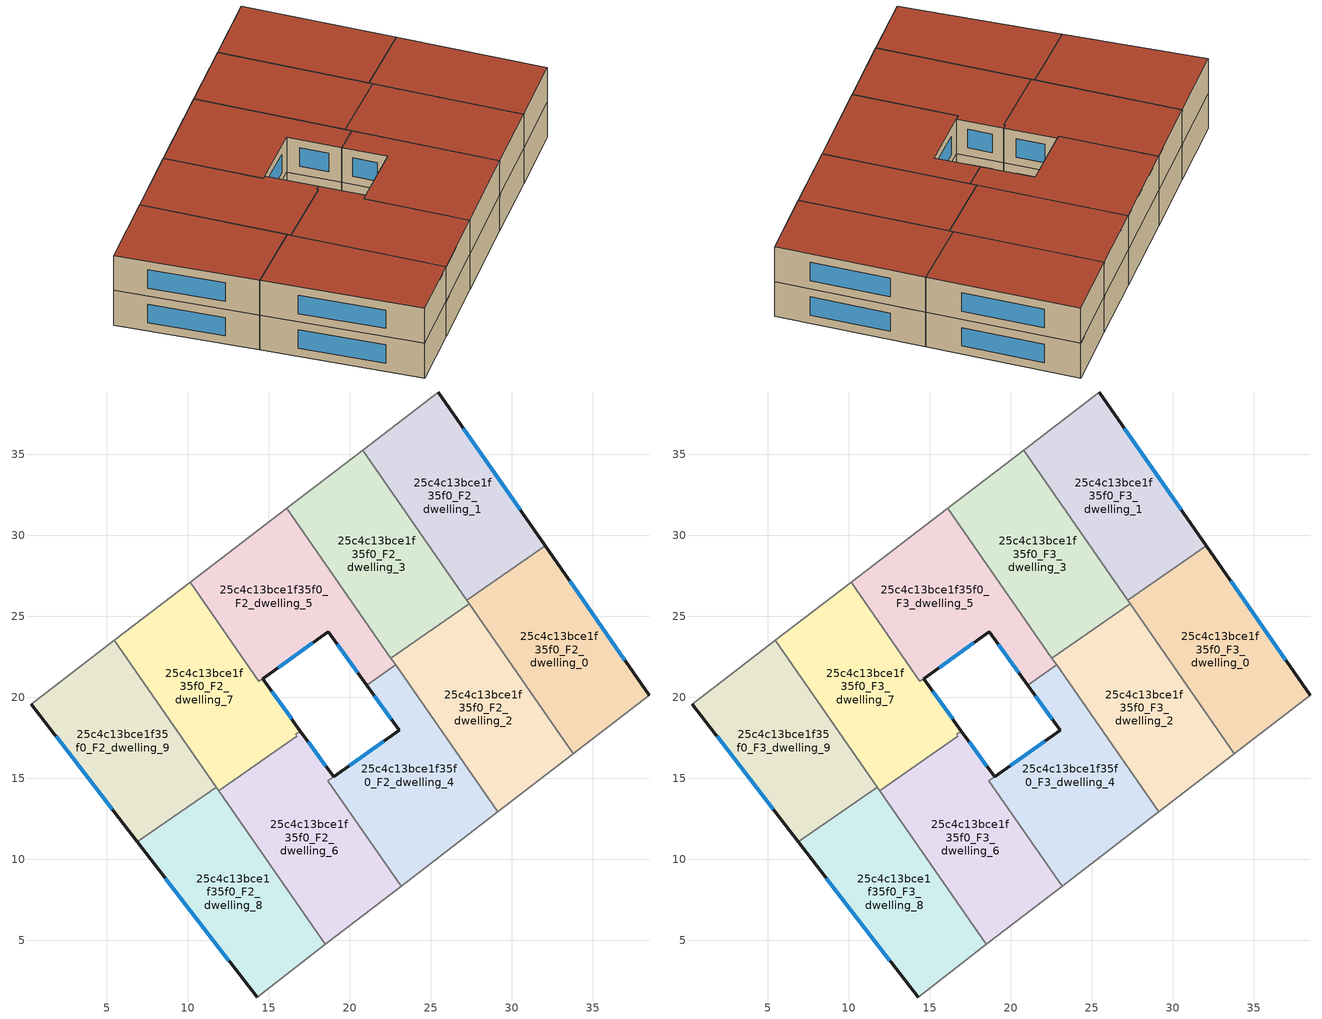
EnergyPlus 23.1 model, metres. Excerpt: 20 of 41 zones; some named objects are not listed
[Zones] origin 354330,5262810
25c4c13bce1f35f0_F2_dwelling_0
 floor to 25c4c13bce1f35f0_F1_dwelling_0 (EU_floor_Construction): 32.06,29.35 38.48,20.12 33.8,16.52 27.22,25.99 z6
 wall outside (EU_wall_Construction): 38.48,20.12 32.06,29.35 z6:9
 wall to 25c4c13bce1f35f0_F2_dwelling_1 (EU_wall_Construction): 32.06,29.35 27.22,25.99 z6:9
 wall adiabatic (EU_wall_Construction): 33.8,16.52 38.48,20.12 z6:9
 wall to 25c4c13bce1f35f0_F2_dwelling_2 (EU_wall_Construction): 27.38,25.77 33.8,16.52 z6:9
 wall to 25c4c13bce1f35f0_F2_dwelling_3 (EU_wall_Construction): 27.22,25.99 27.38,25.77 z6:9
 window (EU_Window_Construction): 36.97,22.29 33.57,27.18 z6.7:8.3
25c4c13bce1f35f0_F2_dwelling_1
 floor to 25c4c13bce1f35f0_F1_dwelling_1 (EU_floor_Construction): 25.47,38.83 32.06,29.35 27.22,25.99 20.79,35.25 z6
 wall outside (EU_wall_Construction): 32.06,29.35 25.47,38.83 z6:9
 wall adiabatic (EU_wall_Construction): 25.47,38.83 20.79,35.25 z6:9
 wall to 25c4c13bce1f35f0_F2_dwelling_3 (EU_wall_Construction): 20.79,35.25 27.22,25.99 z6:9
 window (EU_Window_Construction): 30.51,31.58 27.01,36.61 z6.7:8.3
25c4c13bce1f35f0_F2_dwelling_2
 floor to 25c4c13bce1f35f0_F1_dwelling_2 (EU_floor_Construction): 27.38,25.77 33.8,16.52 29.13,12.92 22.54,22.41 z6
 wall to 25c4c13bce1f35f0_F2_dwelling_3 (EU_wall_Construction): 27.38,25.77 22.54,22.41 z6:9
 wall adiabatic (EU_wall_Construction): 29.13,12.92 33.8,16.52 z6:9
 wall to 25c4c13bce1f35f0_F2_dwelling_4 (EU_wall_Construction): 22.83,21.99 29.13,12.92 z6:9
 wall to 25c4c13bce1f35f0_F2_dwelling_5 (EU_wall_Construction): 22.54,22.41 22.83,21.99 z6:9
25c4c13bce1f35f0_F2_dwelling_3
 floor to 25c4c13bce1f35f0_F1_dwelling_3 (EU_floor_Construction): 20.79,35.25 27.38,25.77 22.54,22.41 16.12,31.66 z6
 wall adiabatic (EU_wall_Construction): 20.79,35.25 16.12,31.66 z6:9
 wall to 25c4c13bce1f35f0_F2_dwelling_5 (EU_wall_Construction): 16.12,31.66 22.54,22.41 z6:9
25c4c13bce1f35f0_F2_dwelling_4
 floor to 25c4c13bce1f35f0_F1_dwelling_4 (EU_floor_Construction): 22.83,21.99 29.13,12.92 23.17,8.34 18.65,14.83 23.05,17.98 21.05,20.75 z6
 wall outside (EU_wall_Construction): 21.05,20.75 23.05,17.98 19.01,15.09 z6:9
 wall to 25c4c13bce1f35f0_F2_dwelling_5 (EU_wall_Construction): 22.83,21.99 21.05,20.75 z6:9
 wall adiabatic (EU_wall_Construction): 23.17,8.34 29.13,12.92 z6:9
 wall to 25c4c13bce1f35f0_F2_dwelling_6 (EU_wall_Construction): 19.01,15.08 18.65,14.83 23.17,8.34 z6:9
 window (EU_Window_Construction): 22.1,17.3 19.96,15.77 / 21.52,20.1 22.58,18.63 z6.7:8.3
25c4c13bce1f35f0_F2_dwelling_5
 floor to 25c4c13bce1f35f0_F1_dwelling_5 (EU_floor_Construction): 16.12,31.66 22.83,21.99 21.05,20.75 18.67,24.04 14.63,21.14 14.39,20.98 10.15,27.08 z6
 wall outside (EU_wall_Construction): 14.63,21.14 18.67,24.04 21.05,20.75 z6:9
 wall adiabatic (EU_wall_Construction): 16.12,31.66 10.15,27.08 z6:9
 wall to 25c4c13bce1f35f0_F2_dwelling_7 (EU_wall_Construction): 10.15,27.08 14.39,20.98 14.63,21.14 z6:9
 window (EU_Window_Construction): 19.23,23.27 20.49,21.52 / 15.58,21.82 17.72,23.36 z6.7:8.3
25c4c13bce1f35f0_F2_dwelling_6
 floor to 25c4c13bce1f35f0_F1_dwelling_6 (EU_floor_Construction): 19.01,15.08 18.65,14.83 23.17,8.34 18.5,4.75 11.91,14.24 16.74,17.59 16.66,17.7 16.96,17.91 z6
 wall outside (EU_wall_Construction): 19.01,15.08 16.96,17.91 z6:9
 wall to 25c4c13bce1f35f0_F2_dwelling_7 (EU_wall_Construction): 16.96,17.91 16.66,17.7 16.74,17.59 11.91,14.24 z6:9
 wall adiabatic (EU_wall_Construction): 18.5,4.75 23.17,8.34 z6:9
 wall to 25c4c13bce1f35f0_F2_dwelling_8 (EU_wall_Construction): 11.91,14.24 18.5,4.75 z6:9
 window (EU_Window_Construction): 18.53,15.75 17.44,17.25 z6.7:8.3
25c4c13bce1f35f0_F2_dwelling_7
 floor to 25c4c13bce1f35f0_F1_dwelling_7 (EU_floor_Construction): 14.63,21.14 16.96,17.91 16.66,17.7 16.74,17.59 11.91,14.24 5.47,23.5 10.15,27.08 14.39,20.97 z6
 wall outside (EU_wall_Construction): 16.96,17.91 14.63,21.14 z6:9
 wall adiabatic (EU_wall_Construction): 10.15,27.08 5.47,23.5 z6:9
 wall to 25c4c13bce1f35f0_F2_dwelling_9 (EU_wall_Construction): 5.47,23.5 11.75,14.46 z6:9
 wall to 25c4c13bce1f35f0_F2_dwelling_8 (EU_wall_Construction): 11.75,14.46 11.91,14.24 z6:9
 window (EU_Window_Construction): 16.41,18.67 15.18,20.38 z6.7:8.3
25c4c13bce1f35f0_F2_dwelling_8
 floor to 25c4c13bce1f35f0_F1_dwelling_8 (EU_floor_Construction): 11.75,14.46 18.5,4.75 14.28,1.5 6.9,11.08 z6
 wall outside (EU_wall_Construction): 6.9,11.08 14.28,1.5 z6:9
 wall to 25c4c13bce1f35f0_F2_dwelling_9 (EU_wall_Construction): 11.75,14.46 6.9,11.08 z6:9
 wall adiabatic (EU_wall_Construction): 14.28,1.5 18.5,4.75 z6:9
 window (EU_Window_Construction): 8.63,8.83 12.55,3.75 z6.7:8.3
25c4c13bce1f35f0_F2_dwelling_9
 floor to 25c4c13bce1f35f0_F1_dwelling_9 (EU_floor_Construction): 5.47,23.5 11.75,14.46 6.9,11.08 0.35,19.58 z6
 wall outside (EU_wall_Construction): 0.35,19.58 6.9,11.08 z6:9
 wall adiabatic (EU_wall_Construction): 5.47,23.5 0.35,19.58 z6:9
 window (EU_Window_Construction): 1.89,17.58 5.36,13.08 z6.7:8.3
25c4c13bce1f35f0_F3_dwelling_0
 floor to 25c4c13bce1f35f0_F2_dwelling_0 (EU_floor_Construction): 32.06,29.35 38.48,20.12 33.8,16.52 27.22,25.99 z9
 wall outside (EU_wall_Construction): 38.48,20.12 32.06,29.35 z9:12
 wall to 25c4c13bce1f35f0_F3_dwelling_1 (EU_wall_Construction): 32.06,29.35 27.22,25.99 z9:12
 wall adiabatic (EU_wall_Construction): 33.8,16.52 38.48,20.12 z9:12
 wall to 25c4c13bce1f35f0_F3_dwelling_2 (EU_wall_Construction): 27.38,25.77 33.8,16.52 z9:12
 wall to 25c4c13bce1f35f0_F3_dwelling_3 (EU_wall_Construction): 27.22,25.99 27.38,25.77 z9:12
 window (EU_Window_Construction): 36.97,22.29 33.57,27.18 z9.7:11.3
 roof outside (EU_roof_Construction): 38.48,20.12 32.06,29.35 27.22,25.99 33.8,16.52 z12
25c4c13bce1f35f0_F3_dwelling_1
 floor to 25c4c13bce1f35f0_F2_dwelling_1 (EU_floor_Construction): 25.47,38.83 32.06,29.35 27.22,25.99 20.79,35.25 z9
 wall outside (EU_wall_Construction): 32.06,29.35 25.47,38.83 z9:12
 wall adiabatic (EU_wall_Construction): 25.47,38.83 20.79,35.25 z9:12
 wall to 25c4c13bce1f35f0_F3_dwelling_3 (EU_wall_Construction): 20.79,35.25 27.22,25.99 z9:12
 window (EU_Window_Construction): 30.51,31.58 27.01,36.61 z9.7:11.3
 roof outside (EU_roof_Construction): 32.06,29.35 25.47,38.83 20.79,35.25 27.22,25.99 z12
25c4c13bce1f35f0_F3_dwelling_2
 floor to 25c4c13bce1f35f0_F2_dwelling_2 (EU_floor_Construction): 27.38,25.77 33.8,16.52 29.13,12.92 22.54,22.41 z9
 wall to 25c4c13bce1f35f0_F3_dwelling_3 (EU_wall_Construction): 27.38,25.77 22.54,22.41 z9:12
 wall adiabatic (EU_wall_Construction): 29.13,12.92 33.8,16.52 z9:12
 wall to 25c4c13bce1f35f0_F3_dwelling_4 (EU_wall_Construction): 22.83,21.99 29.13,12.92 z9:12
 wall to 25c4c13bce1f35f0_F3_dwelling_5 (EU_wall_Construction): 22.54,22.41 22.83,21.99 z9:12
 roof outside (EU_roof_Construction): 33.8,16.52 27.38,25.77 22.54,22.41 29.13,12.92 z12
25c4c13bce1f35f0_F3_dwelling_3
 floor to 25c4c13bce1f35f0_F2_dwelling_3 (EU_floor_Construction): 20.79,35.25 27.38,25.77 22.54,22.41 16.12,31.66 z9
 wall adiabatic (EU_wall_Construction): 20.79,35.25 16.12,31.66 z9:12
 wall to 25c4c13bce1f35f0_F3_dwelling_5 (EU_wall_Construction): 16.12,31.66 22.54,22.41 z9:12
 roof outside (EU_roof_Construction): 27.38,25.77 20.79,35.25 16.12,31.66 22.54,22.41 z12
25c4c13bce1f35f0_F3_dwelling_4
 floor to 25c4c13bce1f35f0_F2_dwelling_4 (EU_floor_Construction): 22.83,21.99 29.13,12.92 23.17,8.34 18.65,14.83 23.05,17.98 21.05,20.75 z9
 wall outside (EU_wall_Construction): 21.05,20.75 23.05,17.98 19.01,15.09 z9:12
 wall to 25c4c13bce1f35f0_F3_dwelling_5 (EU_wall_Construction): 22.83,21.99 21.05,20.75 z9:12
 wall adiabatic (EU_wall_Construction): 23.17,8.34 29.13,12.92 z9:12
 wall to 25c4c13bce1f35f0_F3_dwelling_6 (EU_wall_Construction): 19.01,15.08 18.65,14.83 23.17,8.34 z9:12
 window (EU_Window_Construction): 22.1,17.3 19.96,15.77 / 21.52,20.1 22.58,18.63 z9.7:11.3
 roof outside (EU_roof_Construction): 29.13,12.92 22.83,21.99 21.05,20.75 23.05,17.98 18.65,14.83 23.17,8.34 z12
25c4c13bce1f35f0_F3_dwelling_5
 floor to 25c4c13bce1f35f0_F2_dwelling_5 (EU_floor_Construction): 16.12,31.66 22.83,21.99 21.05,20.75 18.67,24.04 14.63,21.14 14.39,20.98 10.15,27.08 z9
 wall outside (EU_wall_Construction): 14.63,21.14 18.67,24.04 21.05,20.75 z9:12
 wall adiabatic (EU_wall_Construction): 16.12,31.66 10.15,27.08 z9:12
 wall to 25c4c13bce1f35f0_F3_dwelling_7 (EU_wall_Construction): 10.15,27.08 14.39,20.98 14.63,21.14 z9:12
 window (EU_Window_Construction): 19.23,23.27 20.49,21.52 / 15.58,21.82 17.72,23.36 z9.7:11.3
 roof outside (EU_roof_Construction): 22.83,21.99 16.12,31.66 10.15,27.08 14.39,20.98 14.63,21.14 18.67,24.04 21.05,20.75 z12
25c4c13bce1f35f0_F3_dwelling_6
 floor to 25c4c13bce1f35f0_F2_dwelling_6 (EU_floor_Construction): 19.01,15.08 18.65,14.83 23.17,8.34 18.5,4.75 11.91,14.24 16.74,17.59 16.66,17.7 16.96,17.91 z9
 wall outside (EU_wall_Construction): 19.01,15.08 16.96,17.91 z9:12
 wall to 25c4c13bce1f35f0_F3_dwelling_7 (EU_wall_Construction): 16.96,17.91 16.66,17.7 16.74,17.59 11.91,14.24 z9:12
 wall adiabatic (EU_wall_Construction): 18.5,4.75 23.17,8.34 z9:12
 wall to 25c4c13bce1f35f0_F3_dwelling_8 (EU_wall_Construction): 11.91,14.24 18.5,4.75 z9:12
 window (EU_Window_Construction): 18.53,15.75 17.44,17.25 z9.7:11.3
 roof outside (EU_roof_Construction): 23.17,8.34 18.65,14.83 19.01,15.08 16.96,17.91 16.66,17.7 16.74,17.59 11.91,14.24 18.5,4.75 z12
25c4c13bce1f35f0_F3_dwelling_7
 floor to 25c4c13bce1f35f0_F2_dwelling_7 (EU_floor_Construction): 14.63,21.14 16.96,17.91 16.66,17.7 16.74,17.59 11.91,14.24 5.47,23.5 10.15,27.08 14.39,20.97 z9
 wall outside (EU_wall_Construction): 16.96,17.91 14.63,21.14 z9:12
 wall adiabatic (EU_wall_Construction): 10.15,27.08 5.47,23.5 z9:12
 wall to 25c4c13bce1f35f0_F3_dwelling_9 (EU_wall_Construction): 5.47,23.5 11.75,14.46 z9:12
 wall to 25c4c13bce1f35f0_F3_dwelling_8 (EU_wall_Construction): 11.75,14.46 11.91,14.24 z9:12
 window (EU_Window_Construction): 16.41,18.67 15.18,20.38 z9.7:11.3
 roof outside (EU_roof_Construction): 16.74,17.59 16.66,17.7 16.96,17.91 14.63,21.14 14.39,20.97 10.15,27.08 5.47,23.5 11.91,14.24 z12
25c4c13bce1f35f0_F3_dwelling_8
 floor to 25c4c13bce1f35f0_F2_dwelling_8 (EU_floor_Construction): 11.75,14.46 18.5,4.75 14.28,1.5 6.9,11.08 z9
 wall outside (EU_wall_Construction): 6.9,11.08 14.28,1.5 z9:12
 wall to 25c4c13bce1f35f0_F3_dwelling_9 (EU_wall_Construction): 11.75,14.46 6.9,11.08 z9:12
 wall adiabatic (EU_wall_Construction): 14.28,1.5 18.5,4.75 z9:12
 window (EU_Window_Construction): 8.63,8.83 12.55,3.75 z9.7:11.3
 roof outside (EU_roof_Construction): 18.5,4.75 11.75,14.46 6.9,11.08 14.28,1.5 z12
25c4c13bce1f35f0_F3_dwelling_9
 floor to 25c4c13bce1f35f0_F2_dwelling_9 (EU_floor_Construction): 5.47,23.5 11.75,14.46 6.9,11.08 0.35,19.58 z9
 wall outside (EU_wall_Construction): 0.35,19.58 6.9,11.08 z9:12
 wall adiabatic (EU_wall_Construction): 5.47,23.5 0.35,19.58 z9:12
 window (EU_Window_Construction): 1.89,17.58 5.36,13.08 z9.7:11.3
 roof outside (EU_roof_Construction): 11.75,14.46 5.47,23.5 0.35,19.58 6.9,11.08 z12
[Building]
EU S2 Campaign: North Axis=0; Terrain=City; Solar Distribution=FullExterior
[Site:Location]
Budapest.Ferenc.Liszt.Intl.AP: Latitude=47.437; Longitude=19.256; Time Zone=1; Elevation=185
[SizingPeriod:WeatherFileDays]
AnnualSizingPeriod: Begin Month=1; Begin Day of Month=1; End Month=12; End Day of Month=31; Day of Week for Start Day=Monday; Use Weather File Daylight Saving Period=No; Use Weather File Rain and Snow Indicators=No
[MATERIAL]
EU_InternalMass_Material: Roughness=MediumRough; Thickness=0.1; Conductivity=1; Density=1800; Specific Heat=900; Thermal Absorptance=0.9; Solar Absorptance=0.7; Visible Absorptance=0.7
[MATERIAL:NOMASS] Roughness=MediumRough; Thermal Absorptance=0.9; Solar Absorptance=0.7; Visible Absorptance=0.7
Name | Thermal Resistance
EU_wall_NoMass | 0.832559
EU_roof_NoMass | 1.39638
EU_floor_NoMass | 0.872794
[WINDOWMATERIAL:SIMPLEGLAZINGSYSTEM]
EU_Window_SimpleGlazing: UFactor=2.79869; Solar Heat Gain Coefficient=0.75; Visible Transmittance=0.75
[CONSTRUCTION]
EU_wall_Construction: EU_wall_NoMass
EU_roof_Construction: EU_roof_NoMass
EU_floor_Construction: EU_floor_NoMass
EU_Window_Construction: EU_Window_SimpleGlazing
EU_InternalMass_Construction: EU_InternalMass_Material
[ZONE] Type=1; Multiplier=1; Ceiling Height=autocalculate; Floor Area=autocalculate; Part of Total Floor Area=Yes
Name | Volume
25c4c13bce1f35f0_F2_dwelling_0; 25c4c13bce1f35f0_F3_dwelling_0 | 201.398
25c4c13bce1f35f0_F2_dwelling_1; 25c4c13bce1f35f0_F3_dwelling_1 | 201.42
25c4c13bce1f35f0_F2_dwelling_2; 25c4c13bce1f35f0_F3_dwelling_2 | 201.428
25c4c13bce1f35f0_F2_dwelling_3; 25c4c13bce1f35f0_F3_dwelling_3 | 201.396
25c4c13bce1f35f0_F2_dwelling_4; 25c4c13bce1f35f0_F3_dwelling_4 | 197.268
25c4c13bce1f35f0_F2_dwelling_5; 25c4c13bce1f35f0_F3_dwelling_5 | 197.5
25c4c13bce1f35f0_F2_dwelling_6; 25c4c13bce1f35f0_F3_dwelling_6 | 205.575
25c4c13bce1f35f0_F2_dwelling_7; 25c4c13bce1f35f0_F3_dwelling_7 | 205.335
25c4c13bce1f35f0_F2_dwelling_8; 25c4c13bce1f35f0_F3_dwelling_8 | 201.436
25c4c13bce1f35f0_F2_dwelling_9; 25c4c13bce1f35f0_F3_dwelling_9 | 201.419
[INTERNALMASS] Construction=EU_InternalMass_Construction
Name | Zone or ZoneList | Surface Area
25c4c13bce1f35f0_F2_dwelling_0_EU_InternalMass | 25c4c13bce1f35f0_F2_dwelling_0 | 67.1325
25c4c13bce1f35f0_F2_dwelling_1_EU_InternalMass | 25c4c13bce1f35f0_F2_dwelling_1 | 67.1401
25c4c13bce1f35f0_F2_dwelling_2_EU_InternalMass | 25c4c13bce1f35f0_F2_dwelling_2 | 67.1426
25c4c13bce1f35f0_F2_dwelling_3_EU_InternalMass | 25c4c13bce1f35f0_F2_dwelling_3 | 67.1319
25c4c13bce1f35f0_F2_dwelling_4_EU_InternalMass | 25c4c13bce1f35f0_F2_dwelling_4 | 65.7553
25c4c13bce1f35f0_F2_dwelling_5_EU_InternalMass | 25c4c13bce1f35f0_F2_dwelling_5 | 65.8306
25c4c13bce1f35f0_F2_dwelling_6_EU_InternalMass | 25c4c13bce1f35f0_F2_dwelling_6 | 68.525
25c4c13bce1f35f0_F2_dwelling_7_EU_InternalMass | 25c4c13bce1f35f0_F2_dwelling_7 | 68.4448
25c4c13bce1f35f0_F2_dwelling_8_EU_InternalMass | 25c4c13bce1f35f0_F2_dwelling_8 | 67.1452
25c4c13bce1f35f0_F2_dwelling_9_EU_InternalMass | 25c4c13bce1f35f0_F2_dwelling_9 | 67.1398
25c4c13bce1f35f0_F3_dwelling_0_EU_InternalMass | 25c4c13bce1f35f0_F3_dwelling_0 | 67.1325
25c4c13bce1f35f0_F3_dwelling_1_EU_InternalMass | 25c4c13bce1f35f0_F3_dwelling_1 | 67.1401
25c4c13bce1f35f0_F3_dwelling_2_EU_InternalMass | 25c4c13bce1f35f0_F3_dwelling_2 | 67.1426
25c4c13bce1f35f0_F3_dwelling_3_EU_InternalMass | 25c4c13bce1f35f0_F3_dwelling_3 | 67.1319
25c4c13bce1f35f0_F3_dwelling_4_EU_InternalMass | 25c4c13bce1f35f0_F3_dwelling_4 | 65.7553
25c4c13bce1f35f0_F3_dwelling_5_EU_InternalMass | 25c4c13bce1f35f0_F3_dwelling_5 | 65.8306
25c4c13bce1f35f0_F3_dwelling_6_EU_InternalMass | 25c4c13bce1f35f0_F3_dwelling_6 | 68.525
25c4c13bce1f35f0_F3_dwelling_7_EU_InternalMass | 25c4c13bce1f35f0_F3_dwelling_7 | 68.4448
25c4c13bce1f35f0_F3_dwelling_8_EU_InternalMass | 25c4c13bce1f35f0_F3_dwelling_8 | 67.1452
25c4c13bce1f35f0_F3_dwelling_9_EU_InternalMass | 25c4c13bce1f35f0_F3_dwelling_9 | 67.1398
[OTHEREQUIPMENT] Fuel Type=Electricity; Design Level Calculation Method=Watts/Area; Power per Zone Floor Area=1; Fraction Latent=0; Fraction Radiant=0; Fraction Lost=0; Carbon Dioxide Generation Rate=0; EndUse Subcategory=EU_Step8_InternalGains
Name | Zone or ZoneList or Space or SpaceList | Schedule
EU_Step8_InternalGain_25c4c13bce1f35f0_F2_dwelling_0_f000 | 25c4c13bce1f35f0_F2_dwelling_0 | EU_Step8_GainSchedule_25c4c13bce1f35f0_F2_dwelling_0_f000
EU_Step8_InternalGain_25c4c13bce1f35f0_F2_dwelling_1_f000 | 25c4c13bce1f35f0_F2_dwelling_1 | EU_Step8_GainSchedule_25c4c13bce1f35f0_F2_dwelling_1_f000
EU_Step8_InternalGain_25c4c13bce1f35f0_F2_dwelling_2_f000 | 25c4c13bce1f35f0_F2_dwelling_2 | EU_Step8_GainSchedule_25c4c13bce1f35f0_F2_dwelling_2_f000
EU_Step8_InternalGain_25c4c13bce1f35f0_F2_dwelling_3_f000 | 25c4c13bce1f35f0_F2_dwelling_3 | EU_Step8_GainSchedule_25c4c13bce1f35f0_F2_dwelling_3_f000
EU_Step8_InternalGain_25c4c13bce1f35f0_F2_dwelling_4_f000 | 25c4c13bce1f35f0_F2_dwelling_4 | EU_Step8_GainSchedule_25c4c13bce1f35f0_F2_dwelling_4_f000
EU_Step8_InternalGain_25c4c13bce1f35f0_F2_dwelling_5_f000 | 25c4c13bce1f35f0_F2_dwelling_5 | EU_Step8_GainSchedule_25c4c13bce1f35f0_F2_dwelling_5_f000
EU_Step8_InternalGain_25c4c13bce1f35f0_F2_dwelling_6_f000 | 25c4c13bce1f35f0_F2_dwelling_6 | EU_Step8_GainSchedule_25c4c13bce1f35f0_F2_dwelling_6_f000
EU_Step8_InternalGain_25c4c13bce1f35f0_F2_dwelling_7_f000 | 25c4c13bce1f35f0_F2_dwelling_7 | EU_Step8_GainSchedule_25c4c13bce1f35f0_F2_dwelling_7_f000
EU_Step8_InternalGain_25c4c13bce1f35f0_F2_dwelling_8_f000 | 25c4c13bce1f35f0_F2_dwelling_8 | EU_Step8_GainSchedule_25c4c13bce1f35f0_F2_dwelling_8_f000
EU_Step8_InternalGain_25c4c13bce1f35f0_F2_dwelling_9_f000 | 25c4c13bce1f35f0_F2_dwelling_9 | EU_Step8_GainSchedule_25c4c13bce1f35f0_F2_dwelling_9_f000
EU_Step8_InternalGain_25c4c13bce1f35f0_F3_dwelling_0_f000 | 25c4c13bce1f35f0_F3_dwelling_0 | EU_Step8_GainSchedule_25c4c13bce1f35f0_F3_dwelling_0_f000
EU_Step8_InternalGain_25c4c13bce1f35f0_F3_dwelling_1_f000 | 25c4c13bce1f35f0_F3_dwelling_1 | EU_Step8_GainSchedule_25c4c13bce1f35f0_F3_dwelling_1_f000
EU_Step8_InternalGain_25c4c13bce1f35f0_F3_dwelling_2_f000 | 25c4c13bce1f35f0_F3_dwelling_2 | EU_Step8_GainSchedule_25c4c13bce1f35f0_F3_dwelling_2_f000
EU_Step8_InternalGain_25c4c13bce1f35f0_F3_dwelling_3_f000 | 25c4c13bce1f35f0_F3_dwelling_3 | EU_Step8_GainSchedule_25c4c13bce1f35f0_F3_dwelling_3_f000
EU_Step8_InternalGain_25c4c13bce1f35f0_F3_dwelling_4_f000 | 25c4c13bce1f35f0_F3_dwelling_4 | EU_Step8_GainSchedule_25c4c13bce1f35f0_F3_dwelling_4_f000
EU_Step8_InternalGain_25c4c13bce1f35f0_F3_dwelling_5_f000 | 25c4c13bce1f35f0_F3_dwelling_5 | EU_Step8_GainSchedule_25c4c13bce1f35f0_F3_dwelling_5_f000
EU_Step8_InternalGain_25c4c13bce1f35f0_F3_dwelling_6_f000 | 25c4c13bce1f35f0_F3_dwelling_6 | EU_Step8_GainSchedule_25c4c13bce1f35f0_F3_dwelling_6_f000
EU_Step8_InternalGain_25c4c13bce1f35f0_F3_dwelling_7_f000 | 25c4c13bce1f35f0_F3_dwelling_7 | EU_Step8_GainSchedule_25c4c13bce1f35f0_F3_dwelling_7_f000
EU_Step8_InternalGain_25c4c13bce1f35f0_F3_dwelling_8_f000 | 25c4c13bce1f35f0_F3_dwelling_8 | EU_Step8_GainSchedule_25c4c13bce1f35f0_F3_dwelling_8_f000
EU_Step8_InternalGain_25c4c13bce1f35f0_F3_dwelling_9_f000 | 25c4c13bce1f35f0_F3_dwelling_9 | EU_Step8_GainSchedule_25c4c13bce1f35f0_F3_dwelling_9_f000
[ZONEVENTILATION:DESIGNFLOWRATE] Schedule=EU_AlwaysOn; Design Flow Rate Calculation Method=AirChanges/Hour; Air Changes per Hour=0.475469; Ventilation Type=Natural; Fan Pressure Rise=0; Fan Total Efficiency=1; Constant Term Coefficient=1; Temperature Term Coefficient=0; Velocity Term Coefficient=0; Velocity Squared Term Coefficient=0; Minimum Indoor Temperature=-100; Maximum Indoor Temperature=100; Delta Temperature=-100; Minimum Outdoor Temperature=-100; Maximum Outdoor Temperature=100; Maximum Wind Speed=40
Name | Zone or ZoneList or Space or SpaceList
EU_ConstantAir_25c4c13bce1f35f0_F2_dwelling_0 | 25c4c13bce1f35f0_F2_dwelling_0
EU_ConstantAir_25c4c13bce1f35f0_F2_dwelling_1 | 25c4c13bce1f35f0_F2_dwelling_1
EU_ConstantAir_25c4c13bce1f35f0_F2_dwelling_2 | 25c4c13bce1f35f0_F2_dwelling_2
EU_ConstantAir_25c4c13bce1f35f0_F2_dwelling_3 | 25c4c13bce1f35f0_F2_dwelling_3
EU_ConstantAir_25c4c13bce1f35f0_F2_dwelling_4 | 25c4c13bce1f35f0_F2_dwelling_4
EU_ConstantAir_25c4c13bce1f35f0_F2_dwelling_5 | 25c4c13bce1f35f0_F2_dwelling_5
EU_ConstantAir_25c4c13bce1f35f0_F2_dwelling_6 | 25c4c13bce1f35f0_F2_dwelling_6
EU_ConstantAir_25c4c13bce1f35f0_F2_dwelling_7 | 25c4c13bce1f35f0_F2_dwelling_7
EU_ConstantAir_25c4c13bce1f35f0_F2_dwelling_8 | 25c4c13bce1f35f0_F2_dwelling_8
EU_ConstantAir_25c4c13bce1f35f0_F2_dwelling_9 | 25c4c13bce1f35f0_F2_dwelling_9
EU_ConstantAir_25c4c13bce1f35f0_F3_dwelling_0 | 25c4c13bce1f35f0_F3_dwelling_0
EU_ConstantAir_25c4c13bce1f35f0_F3_dwelling_1 | 25c4c13bce1f35f0_F3_dwelling_1
EU_ConstantAir_25c4c13bce1f35f0_F3_dwelling_2 | 25c4c13bce1f35f0_F3_dwelling_2
EU_ConstantAir_25c4c13bce1f35f0_F3_dwelling_3 | 25c4c13bce1f35f0_F3_dwelling_3
EU_ConstantAir_25c4c13bce1f35f0_F3_dwelling_4 | 25c4c13bce1f35f0_F3_dwelling_4
EU_ConstantAir_25c4c13bce1f35f0_F3_dwelling_5 | 25c4c13bce1f35f0_F3_dwelling_5
EU_ConstantAir_25c4c13bce1f35f0_F3_dwelling_6 | 25c4c13bce1f35f0_F3_dwelling_6
EU_ConstantAir_25c4c13bce1f35f0_F3_dwelling_7 | 25c4c13bce1f35f0_F3_dwelling_7
EU_ConstantAir_25c4c13bce1f35f0_F3_dwelling_8 | 25c4c13bce1f35f0_F3_dwelling_8
EU_ConstantAir_25c4c13bce1f35f0_F3_dwelling_9 | 25c4c13bce1f35f0_F3_dwelling_9
[HVACTEMPLATE:ZONE:IDEALLOADSAIRSYSTEM] System Availability Schedule=EU_AlwaysOn; Maximum Heating Supply Air Temperature=50; Minimum Cooling Supply Air Temperature=13; Maximum Heating Supply Air Humidity Ratio=0.0156; Minimum Cooling Supply Air Humidity Ratio=0.0077; Heating Limit=NoLimit; Cooling Limit=NoLimit; Heating Availability Schedule=EU_AlwaysOn; Cooling Availability Schedule=EU_CoolingOff; Dehumidification Control Type=ConstantSensibleHeatRatio; Cooling Sensible Heat Ratio=0.7; Dehumidification Setpoint=60; Humidification Control Type=None; Humidification Setpoint=30; Outdoor Air Method=None; Outdoor Air Flow Rate per Person=0.00944; Outdoor Air Flow Rate per Zone Floor Area=0; Outdoor Air Flow Rate per Zone=0; Demand Controlled Ventilation Type=None; Outdoor Air Economizer Type=NoEconomizer; Heat Recovery Type=None; Sensible Heat Recovery Effectiveness=0.7; Latent Heat Recovery Effectiveness=0.65
Name | Template Thermostat
25c4c13bce1f35f0_F2_dwelling_0 | EU_HeatOnly_25c4c13bce1f35f0_F2_dwelling_0
25c4c13bce1f35f0_F2_dwelling_1 | EU_HeatOnly_25c4c13bce1f35f0_F2_dwelling_1
25c4c13bce1f35f0_F2_dwelling_2 | EU_HeatOnly_25c4c13bce1f35f0_F2_dwelling_2
25c4c13bce1f35f0_F2_dwelling_3 | EU_HeatOnly_25c4c13bce1f35f0_F2_dwelling_3
25c4c13bce1f35f0_F2_dwelling_4 | EU_HeatOnly_25c4c13bce1f35f0_F2_dwelling_4
25c4c13bce1f35f0_F2_dwelling_5 | EU_HeatOnly_25c4c13bce1f35f0_F2_dwelling_5
25c4c13bce1f35f0_F2_dwelling_6 | EU_HeatOnly_25c4c13bce1f35f0_F2_dwelling_6
25c4c13bce1f35f0_F2_dwelling_7 | EU_HeatOnly_25c4c13bce1f35f0_F2_dwelling_7
25c4c13bce1f35f0_F2_dwelling_8 | EU_HeatOnly_25c4c13bce1f35f0_F2_dwelling_8
25c4c13bce1f35f0_F2_dwelling_9 | EU_HeatOnly_25c4c13bce1f35f0_F2_dwelling_9
25c4c13bce1f35f0_F3_dwelling_0 | EU_HeatOnly_25c4c13bce1f35f0_F3_dwelling_0
25c4c13bce1f35f0_F3_dwelling_1 | EU_HeatOnly_25c4c13bce1f35f0_F3_dwelling_1
25c4c13bce1f35f0_F3_dwelling_2 | EU_HeatOnly_25c4c13bce1f35f0_F3_dwelling_2
25c4c13bce1f35f0_F3_dwelling_3 | EU_HeatOnly_25c4c13bce1f35f0_F3_dwelling_3
25c4c13bce1f35f0_F3_dwelling_4 | EU_HeatOnly_25c4c13bce1f35f0_F3_dwelling_4
25c4c13bce1f35f0_F3_dwelling_5 | EU_HeatOnly_25c4c13bce1f35f0_F3_dwelling_5
25c4c13bce1f35f0_F3_dwelling_6 | EU_HeatOnly_25c4c13bce1f35f0_F3_dwelling_6
25c4c13bce1f35f0_F3_dwelling_7 | EU_HeatOnly_25c4c13bce1f35f0_F3_dwelling_7
25c4c13bce1f35f0_F3_dwelling_8 | EU_HeatOnly_25c4c13bce1f35f0_F3_dwelling_8
25c4c13bce1f35f0_F3_dwelling_9 | EU_HeatOnly_25c4c13bce1f35f0_F3_dwelling_9
[SIZING:ZONE] Zone Cooling Design Supply Air Temperature Input Method=SupplyAirTemperature; Zone Cooling Design Supply Air Temperature=13; Zone Heating Design Supply Air Temperature Input Method=SupplyAirTemperature; Zone Heating Design Supply Air Temperature=50; Zone Cooling Design Supply Air Humidity Ratio=0.008; Zone Heating Design Supply Air Humidity Ratio=0.008; Cooling Design Air Flow Method=DesignDay; Cooling Design Air Flow Rate=0; Cooling Minimum Air Flow per Zone Floor Area=0.000762; Cooling Minimum Air Flow=0; Cooling Minimum Air Flow Fraction=0.2; Heating Design Air Flow Method=DesignDay; Heating Design Air Flow Rate=0; Heating Maximum Air Flow per Zone Floor Area=0.002032; Heating Maximum Air Flow=0.141576; Heating Maximum Air Flow Fraction=0.3; Account for Dedicated Outdoor Air System=No; Dedicated Outdoor Air System Control Strategy=NeutralSupplyAir; Dedicated Outdoor Air Low Setpoint Temperature for Design=autosize; Dedicated Outdoor Air High Setpoint Temperature for Design=autosize; Zone Load Sizing Method=Sensible Load Only No Latent Load; Zone Latent Cooling Design Supply Air Humidity Ratio Input Method=HumidityRatioDifference; Zone Cooling Design Supply Air Humidity Ratio Difference=0.005; Zone Latent Heating Design Supply Air Humidity Ratio Input Method=HumidityRatioDifference; Zone Humidification Design Supply Air Humidity Ratio Difference=0.005
25c4c13bce1f35f0_F2_dwelling_0; 25c4c13bce1f35f0_F2_dwelling_1; 25c4c13bce1f35f0_F2_dwelling_2; 25c4c13bce1f35f0_F2_dwelling_3; 25c4c13bce1f35f0_F2_dwelling_4; 25c4c13bce1f35f0_F2_dwelling_5; 25c4c13bce1f35f0_F2_dwelling_6; 25c4c13bce1f35f0_F2_dwelling_7; 25c4c13bce1f35f0_F2_dwelling_8; 25c4c13bce1f35f0_F2_dwelling_9; 25c4c13bce1f35f0_F3_dwelling_0; 25c4c13bce1f35f0_F3_dwelling_1; 25c4c13bce1f35f0_F3_dwelling_2; 25c4c13bce1f35f0_F3_dwelling_3; 25c4c13bce1f35f0_F3_dwelling_4; 25c4c13bce1f35f0_F3_dwelling_5; 25c4c13bce1f35f0_F3_dwelling_6; 25c4c13bce1f35f0_F3_dwelling_7; 25c4c13bce1f35f0_F3_dwelling_8; 25c4c13bce1f35f0_F3_dwelling_9
[SCHEDULE:CONSTANT]
Name | Hourly Value
EU_AlwaysOn | 1
EU_CoolingOff | 0
[SCHEDULE:FILE] Column Number=1; Rows to Skip at Top=0; Number of Hours of Data=8760; Column Separator=Comma; Interpolate to Timestep=No; Minutes per Item=60; Adjust Schedule for Daylight Savings=Yes
Name | File
EU_Step8_GainSchedule_25c4c13bce1f35f0_F2_dwelling_0_f000 | ../../schedules/25c4c13bce1f35f0/25c4c13bce1f35f0_F2_dwelling_0_f000_gain.csv
EU_Step8_GainSchedule_25c4c13bce1f35f0_F2_dwelling_1_f000 | ../../schedules/25c4c13bce1f35f0/25c4c13bce1f35f0_F2_dwelling_1_f000_gain.csv
EU_Step8_GainSchedule_25c4c13bce1f35f0_F2_dwelling_2_f000 | ../../schedules/25c4c13bce1f35f0/25c4c13bce1f35f0_F2_dwelling_2_f000_gain.csv
EU_Step8_GainSchedule_25c4c13bce1f35f0_F2_dwelling_3_f000 | ../../schedules/25c4c13bce1f35f0/25c4c13bce1f35f0_F2_dwelling_3_f000_gain.csv
EU_Step8_GainSchedule_25c4c13bce1f35f0_F2_dwelling_4_f000 | ../../schedules/25c4c13bce1f35f0/25c4c13bce1f35f0_F2_dwelling_4_f000_gain.csv
EU_Step8_GainSchedule_25c4c13bce1f35f0_F2_dwelling_5_f000 | ../../schedules/25c4c13bce1f35f0/25c4c13bce1f35f0_F2_dwelling_5_f000_gain.csv
EU_Step8_GainSchedule_25c4c13bce1f35f0_F2_dwelling_6_f000 | ../../schedules/25c4c13bce1f35f0/25c4c13bce1f35f0_F2_dwelling_6_f000_gain.csv
EU_Step8_GainSchedule_25c4c13bce1f35f0_F2_dwelling_7_f000 | ../../schedules/25c4c13bce1f35f0/25c4c13bce1f35f0_F2_dwelling_7_f000_gain.csv
EU_Step8_GainSchedule_25c4c13bce1f35f0_F2_dwelling_8_f000 | ../../schedules/25c4c13bce1f35f0/25c4c13bce1f35f0_F2_dwelling_8_f000_gain.csv
EU_Step8_GainSchedule_25c4c13bce1f35f0_F2_dwelling_9_f000 | ../../schedules/25c4c13bce1f35f0/25c4c13bce1f35f0_F2_dwelling_9_f000_gain.csv
EU_Step8_GainSchedule_25c4c13bce1f35f0_F3_dwelling_0_f000 | ../../schedules/25c4c13bce1f35f0/25c4c13bce1f35f0_F3_dwelling_0_f000_gain.csv
EU_Step8_GainSchedule_25c4c13bce1f35f0_F3_dwelling_1_f000 | ../../schedules/25c4c13bce1f35f0/25c4c13bce1f35f0_F3_dwelling_1_f000_gain.csv
EU_Step8_GainSchedule_25c4c13bce1f35f0_F3_dwelling_2_f000 | ../../schedules/25c4c13bce1f35f0/25c4c13bce1f35f0_F3_dwelling_2_f000_gain.csv
EU_Step8_GainSchedule_25c4c13bce1f35f0_F3_dwelling_3_f000 | ../../schedules/25c4c13bce1f35f0/25c4c13bce1f35f0_F3_dwelling_3_f000_gain.csv
EU_Step8_GainSchedule_25c4c13bce1f35f0_F3_dwelling_4_f000 | ../../schedules/25c4c13bce1f35f0/25c4c13bce1f35f0_F3_dwelling_4_f000_gain.csv
EU_Step8_GainSchedule_25c4c13bce1f35f0_F3_dwelling_5_f000 | ../../schedules/25c4c13bce1f35f0/25c4c13bce1f35f0_F3_dwelling_5_f000_gain.csv
EU_Step8_GainSchedule_25c4c13bce1f35f0_F3_dwelling_6_f000 | ../../schedules/25c4c13bce1f35f0/25c4c13bce1f35f0_F3_dwelling_6_f000_gain.csv
EU_Step8_GainSchedule_25c4c13bce1f35f0_F3_dwelling_7_f000 | ../../schedules/25c4c13bce1f35f0/25c4c13bce1f35f0_F3_dwelling_7_f000_gain.csv
EU_Step8_GainSchedule_25c4c13bce1f35f0_F3_dwelling_8_f000 | ../../schedules/25c4c13bce1f35f0/25c4c13bce1f35f0_F3_dwelling_8_f000_gain.csv
EU_Step8_GainSchedule_25c4c13bce1f35f0_F3_dwelling_9_f000 | ../../schedules/25c4c13bce1f35f0/25c4c13bce1f35f0_F3_dwelling_9_f000_gain.csv
